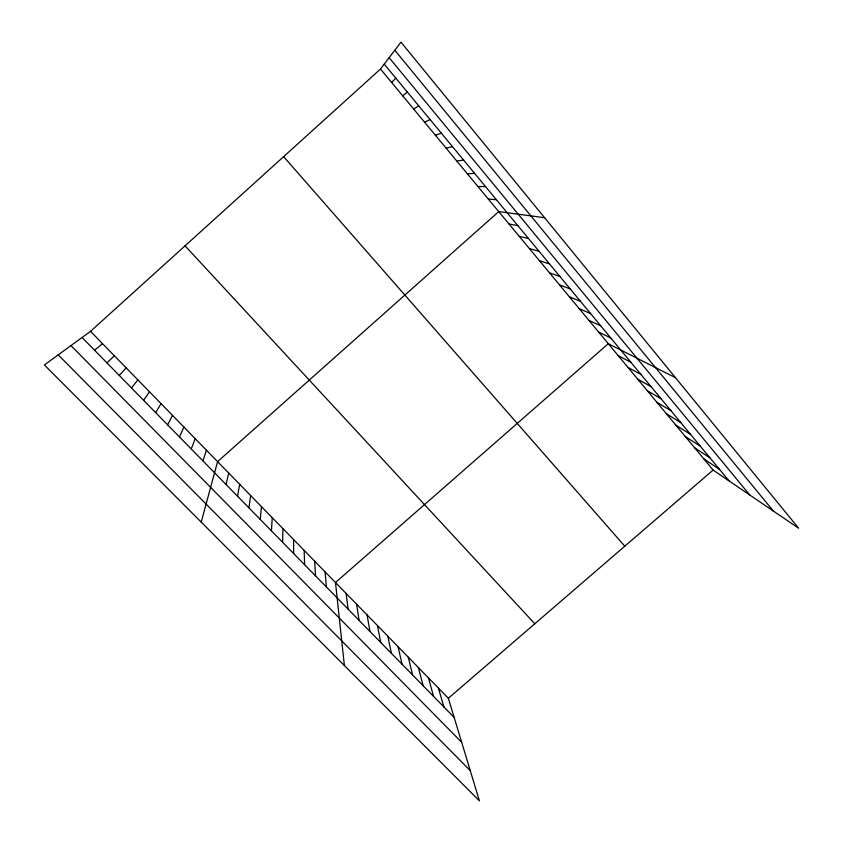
<?xml version="1.0" encoding="UTF-8"?>
<svg xmlns="http://www.w3.org/2000/svg" width="843" height="843" viewBox="0 0 843 843"><rect width="100%" height="100%" fill="white"/><g stroke="black" fill="none" stroke-linecap="round" stroke-linejoin="round"><path stroke-width="1.26" d="M282.584 542.218L282.963 528.666M271.446 530.848L272.247 517.676M260.224 519.393L261.467 506.611M248.938 507.865L250.613 495.484M237.557 496.253L239.675 484.272M226.103 484.556L228.674 472.986M201.214 522.102L217.589 461.627L498.729 211.604L544.599 217.715M202.952 460.91L206.44 450.183M191.256 448.971L195.207 438.666M179.475 436.937L183.89 427.064M167.609 424.819L172.509 415.388M155.649 412.617L161.045 403.628M143.616 400.32L149.496 391.795M380.478 69.042L400.973 42.15L798.637 528.234L713.115 470.067L380.478 69.042L90.538 331.341L44.363 364.956L479.414 800.85L448.36 698.278L90.538 331.341M131.487 387.938L137.873 379.866M119.274 375.462L126.165 367.864M391.616 82.466L395.81 78.146M106.966 362.901L114.374 355.778M448.36 698.278L713.115 470.067M94.574 350.245L102.498 343.596M402.669 95.796L407.327 92.056M413.65 109.032L418.75 105.86M424.545 122.172L430.088 119.569M435.378 135.217L441.342 133.162M446.116 148.168L452.512 146.671M456.79 161.034L463.597 160.075M467.391 173.806L474.609 173.384M477.907 186.493L485.536 186.598M488.36 199.096L496.39 199.707M509.035 224.027L517.855 225.661M519.277 236.367L528.477 238.485M529.436 248.622L539.025 251.235M539.531 260.793L549.488 263.88M549.562 272.879L559.889 276.451M559.52 284.892L570.205 288.928M569.404 296.81L580.448 301.309M579.236 308.654L590.627 313.607M588.994 320.424L600.732 325.82M598.688 332.11L610.775 337.948M675.454 377.664L608.309 343.712L335.482 582.513L344.387 665.559M618.172 355.598L630.933 362.321M627.951 367.39L641.059 374.555M637.677 379.108L651.102 386.705M647.329 390.752L661.091 398.771M656.918 402.311L670.996 410.752M666.444 413.797L680.838 422.649M675.896 425.199L690.617 434.461M685.296 436.526L700.322 446.189M694.632 447.781L709.954 457.833M703.905 458.961L719.532 469.403M58.22 354.861L470.246 770.576M70.97 345.588L461.701 742.335M82.087 337.495L454.156 717.425M185.06 245.829L534.789 623.778M283.638 156.65L624.789 546.201M384.218 64.131L729.037 480.9M389.139 57.672L749.785 495.01M394.809 50.243L773.337 511.027M438.434 688.099L443.882 706.929M428.444 677.846L433.534 696.36M418.391 667.53L423.112 685.717M408.265 657.15L412.627 675.011M398.075 646.697L402.058 664.221M387.812 636.18L391.426 653.367M377.485 625.59L380.72 642.429M367.084 614.926L369.94 631.418M356.621 604.199L359.076 620.332M346.083 593.388L348.138 609.162M325.113 571.881L326.367 586.939M314.681 561.185L315.535 575.874M304.175 550.416L304.629 564.726M293.606 539.573L293.638 553.514"/></g></svg>
